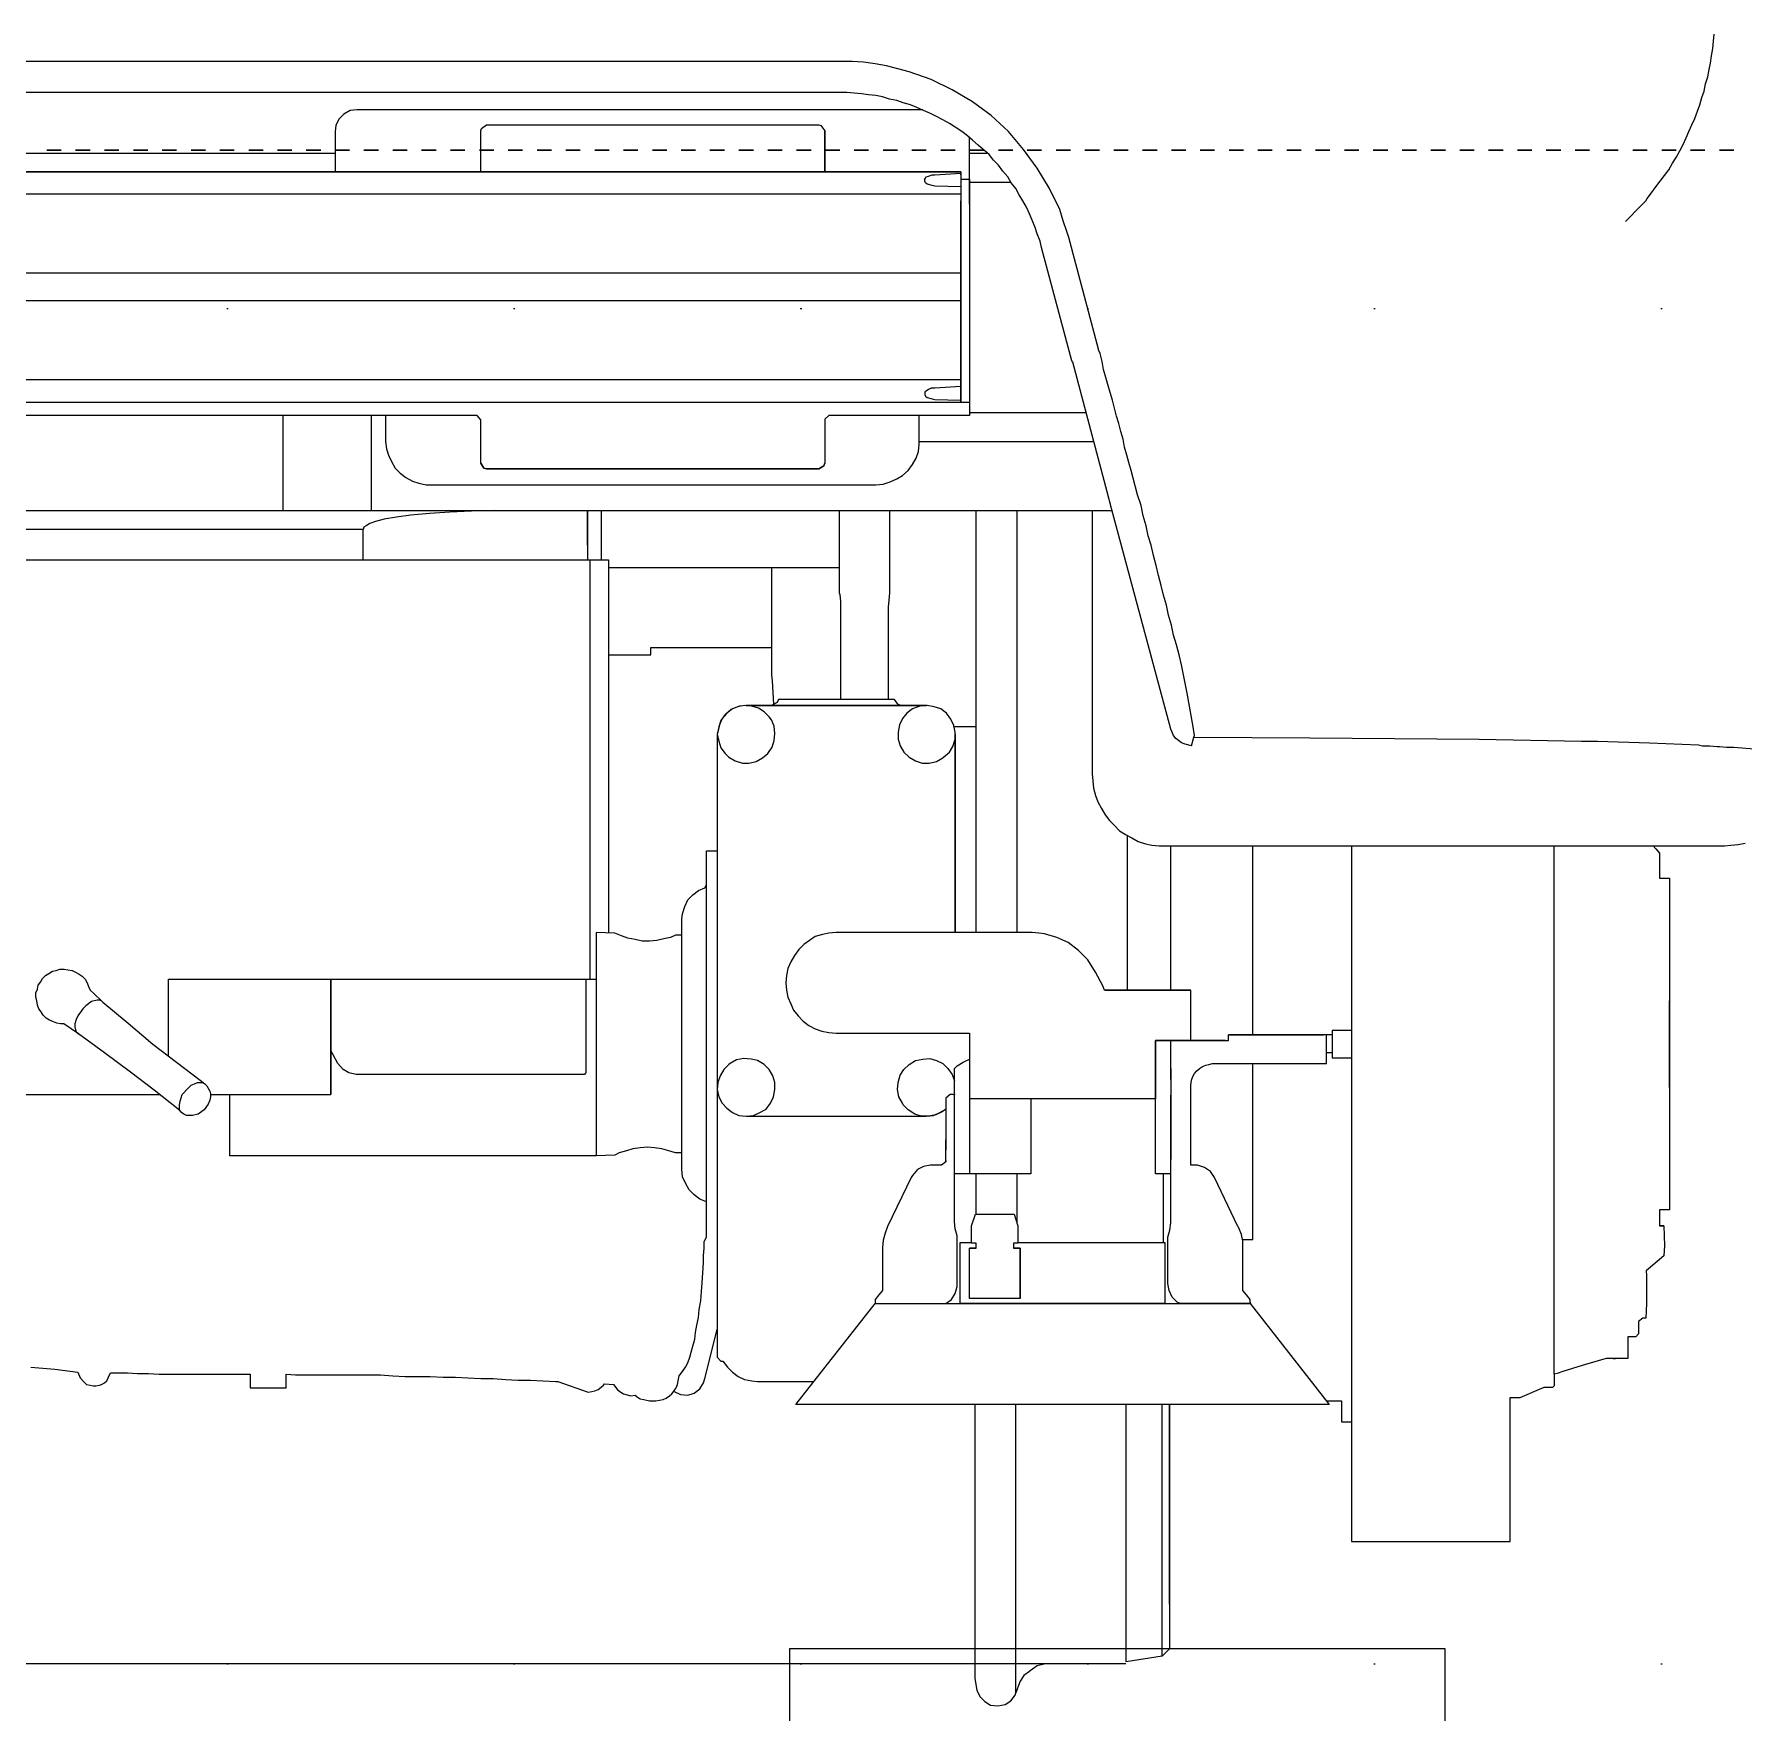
# Model space of a CAD drawing. Header units: centimetres. Extents: x 1976 to 8269, y 9888 to 14030.
# Drawn here: x 3008.2 to 3128, y 10836.6 to 10954.2 of the extents above; entities that cross this region are included whole.
import ezdxf

# ---------------------------------------------------------------- set-up
doc = ezdxf.new("R2010")
doc.units = ezdxf.units.CM
doc.header["$LTSCALE"] = 200
for name, pattern in [('Dot 1mm', [0.1, 0, -0.1]), ('IMPORT-ACAD_ISO04W100 _3_', [3, 2.4, -0.3, 0, -0.3]), ('Overhead', [0.396875, 0.238125, -0.15875])]:
    doc.linetypes.add(name, pattern=pattern)
for name, color, linetype, lineweight in [('A-DETL-MEDM', 33, 'Continuous', 25), ('A-DETL-THIN', 151, 'Continuous', 9), ('A-FLOR-LEVL', 51, 'Continuous', 9), ('A-FLOR-OVHD', 1, 'Overhead', 9), ('caf_arac_metro_on_gorunus_dwg', 8, 'Continuous', 9), ('PRT-MI-a_elev_far', 9, 'Continuous', 9)]:
    doc.layers.add(name, color=color, linetype=linetype, lineweight=lineweight)

# ---------------------------------------------------------------- blocks, each defined once
blk = doc.blocks.new('caf_arac_metro_on_gorunus_dwg_A$C70222889-1718696-B')
at = {"layer": 'PRT-MI-a_elev_far', "color": 18}
for p, q in [((2981.76, 10945.89), (3029.25, 10945.89)), ((3073.71, 10945.89), (3074.93, 10945.89)), ((3073.71, 10943.86), (3076.64, 10943.86)), ((3025.61, 10920.83), (3025.61, 10927.49)), ((3070.18, 10925.68), (3070.18, 10927.49)), ((3073.71, 10927.7), (3081.9, 10927.7)), ((3040.42, 10920.83), (3083.71, 10920.83)), ((3047.89, 10920.83), (3047.89, 10917.39)), ((3074.17, 10891.27), (3074.17, 10920.83)), ((3077.05, 10891.27), (3077.05, 10920.83)), ((3031.22, 10917.39), (3033.34, 10917.39)), ((3074.17, 10905.67), (3072.65, 10905.67)), ((3084.78, 10887.23), (3084.78, 10898.04)), ((3087.81, 10887.23), (3087.81, 10897.33)), ((3114.69, 10860.3), (3114.69, 10897.33)), ((3122.77, 10880.41), (3122.77, 10886.47)), ((3087.81, 10881.16), (3087.81, 10883.69)), ((3087.81, 10880.96), (3087.81, 10882.88)), ((3099.13, 10882.83), (3098.72, 10882.83)), ((3074.17, 10871.51), (3074.17, 10874.34)), ((3077.05, 10870.91), (3077.05, 10874.34)), ((3087.3, 10869.54), (3087.3, 10874.34)), ((3118.83, 10861.41), (3118.98, 10861.41)), ((3087.22, 10840.54), (3087.22, 10858.18))]:
    blk.add_line(p, q, dxfattribs=at)
at = {"layer": 'PRT-MI-a_elev_far', "color": 18, "flags": 128}
for points in [[(3119.69, 10941.09), (3120.04, 10941.44), (3120.4, 10941.84), (3120.75, 10942.2), (3121.1, 10942.55), (3121.2, 10942.7), (3121.51, 10943.11), (3121.81, 10943.51), (3122.11, 10943.91), (3122.42, 10944.32), (3122.72, 10944.72), (3122.97, 10945.18), (3123.23, 10945.58), (3123.48, 10946.04), (3123.73, 10946.49), (3123.93, 10946.95), (3124.13, 10947.4), (3124.34, 10947.86), (3124.54, 10948.31), (3124.74, 10948.82), (3124.89, 10949.27), (3125.04, 10949.78), (3125.2, 10950.23), (3125.3, 10950.74), (3125.45, 10951.24), (3125.55, 10951.75), (3125.65, 10952.2), (3125.7, 10952.71), (3125.8, 10953.21), (3125.85, 10953.72), (3125.9, 10954.22)], [(3085.18, 10923.1), (3085.03, 10923.65), (3084.88, 10924.21), (3084.73, 10924.72), (3084.58, 10925.27), (3084.47, 10925.83), (3084.32, 10926.38), (3084.17, 10926.94), (3084.02, 10927.44), (3083.87, 10928), (3083.72, 10928.56), (3083.56, 10929.11), (3083.41, 10929.67), (3083.26, 10930.17), (3083.11, 10930.73), (3083.01, 10931.28), (3082.86, 10931.84), (3082.76, 10932.09), (3082.76, 10932.14), (3080.68, 10939.97), (3080.53, 10940.38), (3080.28, 10941.14), (3080.03, 10941.94), (3079.32, 10943.41), (3078.46, 10944.82), (3077.5, 10946.14), (3076.44, 10947.4), (3075.23, 10948.51), (3073.91, 10949.47), (3072.5, 10950.33), (3071.03, 10951.04), (3069.47, 10951.59), (3067.9, 10952), (3067.09, 10952.15), (3066.29, 10952.25), (3065.48, 10952.3), (3064.62, 10952.3), (3035.62, 10952.3), (3005.61, 10952.3)], [(3089.27, 10904.35), (3088.82, 10904.46), (3088.57, 10904.56), (3088.36, 10904.71), (3088.16, 10904.86), (3088.01, 10905.06), (3087.81, 10905.52), (3083.67, 10920.98), (3083.36, 10922.14), (3080.94, 10931.23), (3080.89, 10931.33), (3078.76, 10939.27), (3078.66, 10939.72), (3078.46, 10940.23), (3078.31, 10940.68), (3078.11, 10941.19), (3077.91, 10941.64), (3077.7, 10942.1), (3077.45, 10942.55), (3077.2, 10942.95), (3076.95, 10943.41), (3076.64, 10943.81), (3076.39, 10944.22), (3076.04, 10944.62), (3075.73, 10945.03), (3075.38, 10945.38), (3075.08, 10945.78), (3074.67, 10946.14), (3074.32, 10946.44), (3073.91, 10946.79), (3073.56, 10947.1), (3073.16, 10947.4), (3072.7, 10947.7), (3072.3, 10947.96), (3071.84, 10948.21), (3071.39, 10948.46), (3070.98, 10948.66), (3070.48, 10948.87), (3070.02, 10949.07), (3069.57, 10949.27), (3069.06, 10949.42), (3068.61, 10949.57), (3068.1, 10949.67), (3067.6, 10949.83), (3067.14, 10949.93), (3066.64, 10949.98), (3066.13, 10950.03), (3065.63, 10950.08), (3065.12, 10950.13), (3064.62, 10950.13), (3035.62, 10950.13), (2975.44, 10950.13)], [(3070.43, 10948.92), (3030.77, 10948.92), (3030.31, 10948.87), (3029.86, 10948.61), (3029.5, 10948.26), (3029.3, 10947.81), (3029.25, 10947.4), (3029.25, 10944.57)], [(3039.46, 10944.57), (3039.46, 10947.45), (3039.51, 10947.6), (3039.86, 10947.86), (3063.15, 10947.86), (3063.3, 10947.81), (3063.56, 10947.45), (3063.56, 10944.57), (3063.56, 10947.45)], [(3073.71, 10942.3), (3073.71, 10942.35), (3073.71, 10946.95)], [(3073.11, 10944.37), (3073.11, 10944.52), (3073.11, 10944.57), (3005.51, 10944.57), (2937.91, 10944.57), (3005.51, 10944.57), (3073.11, 10944.57), (3073.11, 10944.47), (3073.11, 10943.51), (3073.11, 10943.41), (3073.11, 10943.26), (3073.11, 10943.01), (3073.11, 10937.5), (3073.11, 10937.2), (3073.11, 10937.09), (3073.11, 10936.99), (3073.11, 10936.03)], [(3073.11, 10944.07), (3073.71, 10944.07), (3073.71, 10942.05), (3073.71, 10929.57), (3073.71, 10927.49), (3063.86, 10927.49), (3063.56, 10927.24), (3063.56, 10927.19), (3063.56, 10924.16)], [(3073.11, 10943.51), (3071.29, 10943.56), (3071.09, 10943.61), (3070.73, 10943.71), (3070.63, 10943.81), (3070.58, 10943.91), (3070.58, 10943.97), (3070.58, 10944.02), (3070.58, 10944.07), (3070.63, 10944.12), (3070.68, 10944.22), (3070.83, 10944.27), (3071.09, 10944.37), (3071.29, 10944.37), (3073.11, 10944.47)], [(3073.11, 10943.01), (3005.76, 10943.01), (3005.76, 10937.5), (3073.11, 10937.5)], [(3073.71, 10942.55), (3073.71, 10942.65), (3073.71, 10943.16)], [(3073.71, 10928.91), (3073.71, 10928.4), (3073.11, 10928.4), (3073.11, 10929.01), (3073.11, 10942.55)], [(3073.11, 10929.87), (3073.11, 10930.02), (3073.11, 10941.54), (3073.11, 10941.64)], [(3073.11, 10936.03), (3073.11, 10935.93), (3073.11, 10935.78), (3073.11, 10935.53), (3073.11, 10930.02), (3073.11, 10929.72), (3073.11, 10929.62), (3073.11, 10929.52), (3073.11, 10928.56), (3073.11, 10928.4), (3005.51, 10928.4)], [(3073.11, 10935.53), (3005.76, 10935.53), (3005.76, 10930.02), (3073.11, 10930.02)], [(3073.11, 10929.52), (3071.29, 10929.41), (3071.03, 10929.41), (3070.83, 10929.31), (3070.68, 10929.21), (3070.58, 10929.16), (3070.58, 10929.11), (3070.58, 10929.06), (3070.58, 10929.01), (3070.58, 10928.96), (3070.63, 10928.86), (3070.73, 10928.76), (3071.09, 10928.66), (3071.29, 10928.61), (3073.11, 10928.56)], [(3063.56, 10927.19), (3063.56, 10924.16), (3063.51, 10923.96), (3063.15, 10923.76), (3039.86, 10923.76), (3039.66, 10923.81), (3039.46, 10924.16), (3039.46, 10927.19), (3039.2, 10927.49), (3039.15, 10927.49), (2971.91, 10927.49), (2971.6, 10927.24), (2971.6, 10927.19), (2971.6, 10924.16)], [(3031.78, 10927.49), (3031.78, 10925.68), (3031.78, 10925.63), (3031.78, 10920.83)], [(3032.79, 10927.49), (3032.79, 10925.68), (3032.84, 10925.17), (3032.99, 10924.72), (3033.19, 10924.26), (3033.45, 10923.81), (3033.8, 10923.45), (3034.2, 10923.15), (3034.66, 10922.9), (3035.11, 10922.75), (3035.62, 10922.64), (3035.82, 10922.64), (3067.14, 10922.64), (3067.65, 10922.69), (3068.15, 10922.85), (3068.61, 10923.05), (3069.01, 10923.3), (3069.42, 10923.65), (3069.72, 10924.06), (3069.97, 10924.51), (3070.13, 10924.97), (3070.18, 10925.47), (3070.18, 10925.68), (3082.4, 10925.68)], [(3039.46, 10924.16), (3039.66, 10923.81), (3039.86, 10923.76), (3063.15, 10923.76), (3063.51, 10923.96), (3063.56, 10924.16)], [(3089.43, 10904.96), (3089.48, 10905.06), (3089.37, 10905.82), (3088.97, 10908.04), (3088.57, 10910.01), (3088.41, 10910.72), (3088.21, 10911.43), (3088.01, 10912.09), (3087.86, 10912.79), (3087.66, 10913.5), (3087.51, 10914.21), (3087.3, 10914.91), (3087.15, 10915.57), (3086.95, 10916.28), (3086.8, 10916.99), (3086.6, 10917.69), (3086.44, 10918.4), (3086.24, 10919.06), (3086.09, 10919.76), (3085.89, 10920.47), (3085.74, 10921.18), (3085.48, 10921.94), (3085.18, 10923.1)], [(2972.51, 10920.83), (3040.42, 10920.83), (3038.8, 10920.78), (3037.29, 10920.72), (3035.87, 10920.62), (3034.56, 10920.52), (3033.55, 10920.37), (3032.69, 10920.22), (3032.08, 10920.07), (3031.68, 10919.92), (3031.42, 10919.76), (3031.27, 10919.66), (3031.22, 10919.51), (2981.71, 10919.51)], [(3046.94, 10918.4), (3046.94, 10920.83), (3046.94, 10917.39)], [(3064.57, 10920.83), (3064.57, 10918.55), (3064.57, 10918.2), (3064.57, 10915.07), (3064.62, 10914.96), (3064.67, 10914.46), (3064.67, 10913.95), (3064.67, 10907.59)], [(3068.1, 10920.83), (3068.1, 10918.2), (3068.1, 10915.07), (3068.05, 10914.56), (3068, 10914.06), (3068, 10913.95), (3068, 10907.59)], [(3082.3, 10920.83), (3082.3, 10902.38), (3082.35, 10901.88), (3082.4, 10901.37), (3082.55, 10900.87), (3082.71, 10900.41), (3082.96, 10899.96), (3083.21, 10899.5), (3083.51, 10899.1), (3083.87, 10898.75), (3084.22, 10898.39), (3084.63, 10898.14), (3085.08, 10897.89), (3085.54, 10897.64), (3086.04, 10897.48), (3086.49, 10897.38), (3087, 10897.33), (3087.35, 10897.33), (3126.11, 10897.33), (3126.61, 10897.33), (3127.07, 10897.38), (3127.57, 10897.43), (3128.08, 10897.53)], [(2979.59, 10917.39), (2981.71, 10917.39), (3031.22, 10917.39), (3031.22, 10919.51)], [(2963.82, 10917.39), (2962.51, 10917.39), (2962.51, 10887.99), (2963.82, 10887.99), (2993.33, 10887.99), (2993.33, 10879.9), (3016.97, 10879.9)], [(2963.82, 10887.99), (2963.82, 10917.39), (3047.09, 10917.39), (3047.09, 10887.99), (3047.54, 10887.99)], [(3047.09, 10917.39), (3048.4, 10917.39), (3048.4, 10891.24)], [(3064.57, 10916.83), (3058.76, 10916.83), (3056.43, 10916.83), (3048.4, 10916.83)], [(3059.82, 10916.83), (3059.82, 10909.31), (3059.87, 10908.9), (3059.97, 10907.26)], [(3048.4, 10910.72), (3051.33, 10910.72), (3051.38, 10910.72), (3051.38, 10911.23), (3059.82, 10911.23)], [(3089.27, 10904.35), (3089.43, 10904.96), (3097.56, 10904.91), (3109.43, 10904.81), (3116.61, 10904.66), (3116.71, 10904.66), (3117.21, 10904.66), (3117.72, 10904.66), (3121.36, 10904.56), (3124.79, 10904.41), (3125.09, 10904.35), (3125.6, 10904.35), (3126.11, 10904.3), (3126.26, 10904.3), (3126.76, 10904.25), (3127.27, 10904.25), (3128.99, 10904.1)], [(3058.05, 10907.18), (3068.66, 10907.18), (3070.68, 10907.18), (3058.05, 10907.18), (3057.6, 10907.13), (3057.09, 10906.93), (3056.69, 10906.63), (3056.38, 10906.27), (3056.18, 10905.82), (3056.08, 10905.31), (3056.03, 10905.16), (3056.03, 10880.41), (3056.03, 10879.3), (3056.03, 10864.95), (3056.03, 10861.66), (3056.03, 10861.51), (3056.28, 10861.21), (3056.33, 10861.21), (3056.43, 10861.21), (3056.74, 10860.8), (3057.09, 10860.45), (3057.49, 10860.15), (3057.95, 10859.94), (3058.45, 10859.84), (3058.86, 10859.79), (3062.81, 10859.79)], [(3069.92, 10907.18), (3069.87, 10907.18), (3068.91, 10907.18), (3068.71, 10907.23), (3068.46, 10907.59), (3067.9, 10907.59), (3064.37, 10907.59), (3060.83, 10907.59), (3060.32, 10907.59), (3060.22, 10907.39), (3059.82, 10907.18), (3058.86, 10907.18)], [(3093.57, 10884.09), (3093.57, 10895.46), (3093.57, 10897.33)], [(3100.49, 10897.33), (3100.49, 10852.82), (3100.49, 10848.58), (3111.61, 10848.58), (3111.61, 10858.68), (3112.31, 10858.68), (3113.98, 10859.39), (3114.59, 10859.39)], [(3121.62, 10897.33), (3121.81, 10897.13), (3122.06, 10896.83), (3122.06, 10895.06), (3122.77, 10895.06), (3122.77, 10894.55), (3122.77, 10894.5), (3122.77, 10872.32), (3122.77, 10871.82), (3122.06, 10871.82)], [(3051.28, 10858.43), (3051.73, 10858.43), (3051.99, 10858.48), (3052.24, 10858.53), (3052.44, 10858.63), (3052.69, 10858.78), (3052.85, 10858.93), (3053, 10859.14), (3053.15, 10859.34), (3053.25, 10859.59), (3053.3, 10859.84), (3053.35, 10860.2), (3053.6, 10860.5), (3053.81, 10860.8), (3053.96, 10861.11), (3054.11, 10861.51), (3054.21, 10861.86), (3054.31, 10862.27), (3054.46, 10862.77), (3054.51, 10863.23), (3054.61, 10863.73), (3054.72, 10864.29), (3054.77, 10864.85), (3054.87, 10865.45), (3054.92, 10866.11), (3054.97, 10866.71), (3055.02, 10867.42), (3055.07, 10868.13), (3055.07, 10868.63), (3055.12, 10869.14), (3055.12, 10869.59), (3055.17, 10869.71), (3055.27, 10869.9), (3055.27, 10876.92), (3055.27, 10896.98), (3056.03, 10896.98)], [(3055.27, 10872.38), (3054.82, 10872.58), (3054.41, 10872.88), (3054.06, 10873.23), (3053.81, 10873.69), (3053.6, 10874.14), (3053.55, 10874.65), (3053.55, 10879.19), (3053.55, 10892.23), (3053.6, 10892.58), (3053.76, 10893.09), (3053.96, 10893.54), (3054.31, 10893.9), (3054.72, 10894.2), (3055.17, 10894.4), (3055.27, 10894.6)], [(3053.55, 10891.07), (3053.1, 10891.07), (3052.75, 10890.92), (3052.29, 10890.81), (3051.79, 10890.71), (3051.28, 10890.66), (3050.77, 10890.66), (3050.27, 10890.76), (3049.76, 10890.87), (3049.31, 10891.02), (3048.85, 10891.22), (3047.54, 10891.27), (3047.54, 10890.31), (3047.54, 10875.61), (3021.88, 10875.61), (3021.88, 10879.9)], [(3083.16, 10887.23), (3083.06, 10887.53), (3082.55, 10888.49), (3082, 10889.35), (3081.34, 10890.01), (3080.63, 10890.56), (3079.83, 10890.92), (3078.97, 10891.17), (3078.56, 10891.22), (3078.11, 10891.27), (3064.97, 10891.27), (3064.37, 10891.27), (3063.86, 10891.22), (3063.41, 10891.12), (3062.9, 10890.97), (3062.5, 10890.71), (3062.09, 10890.41), (3061.74, 10890.06), (3061.44, 10889.65), (3061.18, 10889.2), (3060.98, 10888.74), (3060.88, 10888.24), (3060.83, 10887.73), (3060.88, 10887.23), (3060.98, 10886.72), (3061.18, 10886.27), (3061.38, 10885.81), (3061.69, 10885.41), (3062.04, 10885.05), (3062.45, 10884.75), (3062.9, 10884.5), (3063.36, 10884.35), (3063.86, 10884.25), (3064.37, 10884.2), (3064.97, 10884.2), (3073.71, 10884.2), (3073.71, 10879.6)], [(3018.49, 10878.64), (3018.24, 10878.89), (3016.57, 10880.2), (3014.9, 10881.47), (3013.08, 10882.83), (3011.27, 10884.15), (3010.24, 10884.85), (3010, 10884.85), (3009.75, 10884.9), (3009.5, 10885), (3009.24, 10885.11), (3008.99, 10885.26), (3008.79, 10885.46), (3008.64, 10885.71), (3008.49, 10885.91), (3008.39, 10886.17), (3008.34, 10886.47), (3008.28, 10886.72), (3008.28, 10887.03), (3008.39, 10887.28), (3008.44, 10887.58), (3008.59, 10887.78), (3008.74, 10888.04), (3008.94, 10888.24), (3009.19, 10888.39), (3009.45, 10888.54), (3009.7, 10888.59), (3009.95, 10888.69), (3010.25, 10888.69), (3010.51, 10888.64), (3010.81, 10888.59), (3011.06, 10888.49), (3011.32, 10888.34), (3011.52, 10888.19), (3011.72, 10887.99), (3011.87, 10887.73), (3011.97, 10887.48), (3012.07, 10887.23), (3012.28, 10887.03), (3012.98, 10886.37), (3014.75, 10884.9), (3016.47, 10883.44), (3018.14, 10882.18), (3019.8, 10880.91), (3020.11, 10880.66), (3020.16, 10880.61), (3020.26, 10880.51), (3020.46, 10880.15), (3020.51, 10879.95), (3020.51, 10879.75), (3020.46, 10879.5), (3020.36, 10879.24), (3020.06, 10878.84), (3019.65, 10878.54), (3019.25, 10878.44), (3018.84, 10878.44), (3018.64, 10878.54), (3018.49, 10878.64), (3018.34, 10878.84), (3018.34, 10878.99), (3018.34, 10879.19), (3018.39, 10879.45), (3018.54, 10879.9), (3018.95, 10880.36), (3019.15, 10880.56), (3019.4, 10880.66), (3019.6, 10880.76), (3019.8, 10880.76), (3019.96, 10880.76), (3020.11, 10880.66)], [(3017.58, 10882.58), (3017.58, 10887.99), (3047.09, 10887.99)], [(3020.51, 10879.9), (3028.95, 10879.9), (3028.95, 10887.99), (3028.95, 10879.9)], [(3046.83, 10887.99), (3046.83, 10881.42), (3046.78, 10881.37), (3046.73, 10881.32), (3034.71, 10881.32), (3030.77, 10881.32), (3030.72, 10881.32), (3030.21, 10881.42), (3029.81, 10881.67), (3029.45, 10882.07), (3028.95, 10882.98)], [(3091.65, 10883.69), (3091.5, 10883.69), (3091.04, 10883.69), (3089.32, 10883.69), (3086.75, 10883.69), (3087.35, 10883.69), (3089.22, 10883.69), (3089.22, 10887.23), (3087.35, 10887.23), (3083.16, 10887.23), (3083.77, 10887.23), (3089.22, 10887.23)], [(3012.98, 10886.37), (3012.88, 10886.47), (3012.73, 10886.52), (3012.58, 10886.52), (3012.17, 10886.42), (3011.77, 10886.12), (3011.57, 10885.91), (3011.21, 10885.41), (3011.11, 10885.16), (3011.01, 10884.85), (3011.01, 10884.65), (3011.06, 10884.45), (3011.11, 10884.3), (3011.27, 10884.15)], [(3100.49, 10884.4), (3099.13, 10884.4), (3099.13, 10883.44), (3099.13, 10882.48), (3100.49, 10882.48)], [(3086.75, 10874.34), (3086.75, 10875.46), (3086.75, 10878.49), (3086.75, 10879.6), (3086.75, 10883.69), (3086.75, 10879.6), (3085.54, 10879.6), (3074.93, 10879.6), (3073.71, 10879.6), (3073.71, 10878.49), (3073.71, 10875.46), (3073.71, 10874.34), (3072.65, 10874.34), (3072.65, 10875.35), (3072.65, 10880.41), (3072.65, 10881.72), (3072.85, 10881.92), (3073.26, 10882.18), (3073.71, 10882.38)], [(3089.22, 10883.69), (3091.85, 10883.69), (3091.85, 10884.09)], [(3093.37, 10865.35), (3093.37, 10865.55), (3093.11, 10865.86), (3092.86, 10866.16), (3092.86, 10869.14), (3092.86, 10869.65), (3092.76, 10870.1), (3092.56, 10870.61), (3092.51, 10870.66), (3090.89, 10874.09), (3090.59, 10874.5), (3090.18, 10874.8), (3089.68, 10874.95), (3089.53, 10874.95), (3089.22, 10874.95), (3089.22, 10876.36), (3089.22, 10880.56), (3089.27, 10880.91), (3089.37, 10881.16), (3089.48, 10881.37), (3089.63, 10881.57), (3089.83, 10881.72), (3090.03, 10881.87), (3090.28, 10881.97), (3090.49, 10882.02), (3090.74, 10882.07), (3091.14, 10882.07), (3096.55, 10882.07), (3098.17, 10882.07), (3098.72, 10882.07), (3098.72, 10882.88), (3098.72, 10884.09)], [(3097.21, 10884.09), (3093.16, 10884.09), (3092.25, 10884.09), (3091.95, 10884.09), (3091.9, 10884.09), (3091.85, 10884.09), (3091.95, 10884.09), (3092.25, 10884.09), (3093.16, 10884.09), (3097.21, 10884.09), (3098.17, 10884.09), (3098.42, 10884.09), (3098.52, 10884.09)], [(3099.13, 10884.09), (3098.42, 10884.09), (3098.17, 10884.09), (3096.55, 10884.09), (3096.6, 10884.09), (3096.75, 10884.09), (3097.21, 10884.09), (3097.71, 10884.09), (3097.86, 10884.09), (3097.21, 10884.09), (3096.75, 10884.09), (3096.55, 10884.09)], [(3072.65, 10879.85), (3072.55, 10879.9), (3072.35, 10879.9), (3072.05, 10879.65), (3072.05, 10879.6), (3072.05, 10878.89), (3071.79, 10878.69), (3071.34, 10878.49), (3070.83, 10878.39), (3070.33, 10878.39), (3069.87, 10878.54), (3069.42, 10878.84), (3069.06, 10879.19), (3069.01, 10879.3), (3068.76, 10879.75), (3068.66, 10880.26), (3068.71, 10880.76), (3068.86, 10881.27), (3069.11, 10881.67), (3069.47, 10882.02), (3069.92, 10882.28), (3070.43, 10882.38), (3070.93, 10882.43), (3071.39, 10882.28), (3071.84, 10882.07), (3072.2, 10881.72), (3072.5, 10881.32), (3072.65, 10880.86)], [(3092.84, 10869.75), (3093.57, 10869.75), (3093.57, 10882.07)], [(3087.81, 10881.72), (3087.81, 10880.41), (3087.81, 10875.35)], [(3078.01, 10879.6), (3078.01, 10878.49), (3078.01, 10874.8), (3078.01, 10874.34), (3077.6, 10874.34), (3076.79, 10874.34), (3074.93, 10874.34), (3074.12, 10874.34), (3073.71, 10874.34)], [(3087.81, 10874.34), (3086.75, 10874.34), (3086.75, 10874.8), (3086.75, 10878.49), (3086.75, 10879.6), (3085.54, 10879.6), (3078.82, 10879.6)], [(3089.22, 10865.25), (3088.47, 10865.25), (3088.26, 10865.35), (3087.91, 10865.7), (3087.71, 10866.16), (3087.61, 10866.66), (3087.61, 10869.9), (3087.76, 10870.4), (3087.81, 10870.91), (3087.81, 10871.01), (3087.81, 10878.89), (3087.81, 10879.85)], [(3058.05, 10878.39), (3060.07, 10878.39), (3070.68, 10878.39), (3071.19, 10878.44), (3071.64, 10878.64), (3072.05, 10878.89), (3072.05, 10876.72), (3072.05, 10876.01)], [(3053.55, 10875.81), (3053.1, 10875.81), (3052.64, 10875.96), (3052.14, 10876.11), (3051.63, 10876.16), (3051.13, 10876.21), (3050.62, 10876.16), (3050.12, 10876.11), (3049.66, 10875.96), (3049.16, 10875.81), (3048.85, 10875.66), (3047.54, 10875.61)], [(3072.05, 10875.2), (3072.05, 10876.36), (3072.05, 10876.72)], [(3072.05, 10875.25), (3072.05, 10875.2), (3071.74, 10874.95), (3070.98, 10874.95), (3070.48, 10874.85), (3070.07, 10874.65), (3069.72, 10874.24), (3069.62, 10874.09), (3067.95, 10870.66), (3067.8, 10870.2), (3067.65, 10869.7), (3067.6, 10869.19), (3067.6, 10869.14), (3067.6, 10866.16), (3067.35, 10865.86), (3067.09, 10865.55), (3067.09, 10865.35), (3067.14, 10865.25), (3068.1, 10865.25), (3071.24, 10865.25)], [(3071.24, 10865.25), (3072.05, 10865.25), (3072.45, 10865.55), (3072.7, 10865.96), (3072.85, 10866.46), (3072.85, 10866.66), (3072.85, 10869.9), (3072.85, 10870), (3072.7, 10870.5), (3072.65, 10871.01), (3072.65, 10875.15)], [(3074.17, 10869.14), (3074.17, 10869.49), (3073.86, 10869.49), (3073.86, 10870.71), (3074.12, 10871.51), (3075.48, 10871.51), (3076.84, 10871.51), (3077.1, 10870.71), (3077.1, 10869.49), (3076.79, 10869.49), (3076.79, 10869.14)], [(3122.06, 10871.82), (3122.06, 10870.71), (3122.37, 10870.71), (3122.06, 10870.71), (3122.37, 10870.71), (3122.42, 10869.29), (3122.38, 10868.61), (3121.13, 10867.55), (3121.15, 10867.22), (3121.15, 10865.25)], [(3077.1, 10869.54), (3087.4, 10869.54), (3087.4, 10865.25), (3073.06, 10865.25), (3073.06, 10869.54), (3073.86, 10869.54)], [(3077.25, 10865.6), (3077.25, 10869.14), (3076.79, 10869.14), (3077.25, 10869.14), (3077.25, 10865.6), (3073.71, 10865.6), (3073.71, 10869.14), (3074.17, 10869.14), (3073.71, 10869.14)], [(3093.37, 10865.35), (3093.37, 10865.25), (3092.36, 10865.25), (3089.22, 10865.25)], [(3121.15, 10865.25), (3121.1, 10864.24), (3120.9, 10864.24), (3120.6, 10863.99), (3120.6, 10863.73), (3120.6, 10863.13), (3120.4, 10862.93), (3119.84, 10862.93), (3119.84, 10862.88), (3119.84, 10861.46), (3119.84, 10861.41), (3119.08, 10861.41)], [(3053, 10859.09), (3053.45, 10858.88), (3053.96, 10858.83), (3054.41, 10858.98), (3054.82, 10859.29), (3055.07, 10859.69), (3055.17, 10860), (3056.03, 10863.43)], [(3119.49, 10861.41), (3118.33, 10861.41), (3116.64, 10860.91), (3115.29, 10860.5), (3114.89, 10860.35), (3114.69, 10860.3), (3114.69, 10860.25), (3114.69, 10859.74), (3114.69, 10859.49), (3114.59, 10859.39)], [(3007.93, 10860.8), (3008.49, 10860.75), (3009.04, 10860.7), (3009.6, 10860.65), (3011.21, 10860.45), (3011.37, 10860.05), (3011.67, 10859.74), (3011.82, 10859.59), (3012.07, 10859.54), (3012.28, 10859.49), (3012.48, 10859.49), (3012.73, 10859.54), (3012.88, 10859.59), (3013.08, 10859.69), (3013.24, 10859.84), (3013.34, 10860.05), (3013.5, 10860.4), (3013.74, 10860.4), (3013.94, 10860.4), (3014.7, 10860.4), (3015.41, 10860.35), (3016.17, 10860.35), (3016.92, 10860.3), (3017.73, 10860.3), (3018.54, 10860.3), (3019.35, 10860.3), (3020.21, 10860.3), (3021.07, 10860.3), (3021.93, 10860.3), (3023.29, 10860.3), (3023.29, 10859.34), (3025.82, 10859.34), (3025.82, 10860.3), (3026.47, 10860.25), (3027.18, 10860.25), (3028.04, 10860.25), (3028.9, 10860.25), (3029.81, 10860.25), (3030.67, 10860.25), (3031.53, 10860.25), (3032.43, 10860.25), (3033.29, 10860.2), (3034.15, 10860.15), (3035.06, 10860.15), (3035.92, 10860.15), (3036.83, 10860.1), (3037.69, 10860.1), (3038.55, 10860.05), (3039.46, 10860), (3040.32, 10860), (3041.18, 10859.94), (3042.08, 10859.89), (3042.94, 10859.89), (3043.8, 10859.84), (3044.71, 10859.79), (3044.86, 10859.79), (3046.99, 10859.04), (3047.24, 10859.09), (3047.44, 10859.14), (3047.69, 10859.24), (3047.89, 10859.39), (3048.05, 10859.54), (3048.12, 10859.64), (3048.75, 10859.59), (3049.06, 10859.19), (3049.46, 10858.93), (3049.97, 10858.78), (3050.27, 10858.83), (3050.42, 10858.73), (3050.62, 10858.58), (3050.88, 10858.53), (3051.28, 10858.43)], [(3074.08, 10858.18), (3074.08, 10838.98), (3074.23, 10838.17), (3074.44, 10837.71), (3074.79, 10837.36), (3075.19, 10837.11), (3075.7, 10837.06), (3076.2, 10837.16), (3076.61, 10837.41), (3076.91, 10837.82), (3076.96, 10837.97), (3076.96, 10858.18)], [(3087.72, 10844.18), (3087.72, 10858.18), (3087.72, 10841.05), (3087.22, 10840.54), (3084.69, 10840.14), (3084.69, 10858.18)], [(3098.72, 10858.43), (3099.78, 10858.43), (3099.78, 10856.96), (3100.49, 10856.96)], [(3084.67, 10840), (3079.46, 10840), (3078.95, 10839.98), (3078.44, 10839.86), (3077.97, 10839.51), (3077.87, 10839.46)], [(3077.92, 10839.48), (3077.52, 10839.18), (3077.26, 10838.78), (3077.21, 10838.67), (3076.96, 10837.97)]]:
    blk.add_lwpolyline(points, dxfattribs=at)
for points in [[(3010.05, 10946.09), (3009.04, 10946.09)], [(3012.07, 10946.09), (3011.06, 10946.09)], [(3014.09, 10946.09), (3013.08, 10946.09)], [(3016.12, 10946.09), (3015.11, 10946.09)], [(3018.14, 10946.09), (3017.13, 10946.09)], [(3020.16, 10946.09), (3019.15, 10946.09)], [(3022.18, 10946.09), (3021.17, 10946.09)], [(3024.2, 10946.09), (3023.19, 10946.09)], [(3026.22, 10946.09), (3025.21, 10946.09)], [(3028.24, 10946.09), (3027.23, 10946.09)], [(3030.26, 10946.09), (3029.25, 10946.09)], [(3032.28, 10946.09), (3031.27, 10946.09)], [(3034.3, 10946.09), (3033.29, 10946.09)], [(3036.33, 10946.09), (3035.31, 10946.09)], [(3038.35, 10946.09), (3037.34, 10946.09)], [(3040.37, 10946.09), (3039.36, 10946.09)], [(3042.39, 10946.09), (3041.38, 10946.09)], [(3044.41, 10946.09), (3043.4, 10946.09)], [(3046.43, 10946.09), (3045.42, 10946.09)], [(3048.45, 10946.09), (3047.44, 10946.09)], [(3050.47, 10946.09), (3049.46, 10946.09)], [(3052.49, 10946.09), (3051.48, 10946.09)], [(3054.51, 10946.09), (3053.5, 10946.09)], [(3056.53, 10946.09), (3055.52, 10946.09)], [(3058.56, 10946.09), (3057.54, 10946.09)], [(3060.58, 10946.09), (3059.57, 10946.09)], [(3062.6, 10946.09), (3061.59, 10946.09)], [(3064.62, 10946.09), (3063.61, 10946.09)], [(3066.64, 10946.09), (3065.63, 10946.09)], [(3068.66, 10946.09), (3067.65, 10946.09)], [(3070.68, 10946.09), (3069.67, 10946.09)], [(3072.7, 10946.09), (3071.69, 10946.09)], [(3074.72, 10946.09), (3073.71, 10946.09)], [(3076.74, 10946.09), (3075.73, 10946.09)], [(3078.76, 10946.09), (3077.75, 10946.09)], [(3080.79, 10946.09), (3079.78, 10946.09)], [(3082.81, 10946.09), (3081.8, 10946.09)], [(3084.83, 10946.09), (3083.82, 10946.09)], [(3086.85, 10946.09), (3085.84, 10946.09)], [(3088.87, 10946.09), (3087.86, 10946.09)], [(3090.89, 10946.09), (3089.88, 10946.09)], [(3092.91, 10946.09), (3091.9, 10946.09)], [(3094.93, 10946.09), (3093.92, 10946.09)], [(3096.95, 10946.09), (3095.94, 10946.09)], [(3098.97, 10946.09), (3097.96, 10946.09)], [(3101, 10946.09), (3099.98, 10946.09)], [(3103.02, 10946.09), (3102.01, 10946.09)], [(3105.04, 10946.09), (3104.03, 10946.09)], [(3107.06, 10946.09), (3106.05, 10946.09)], [(3109.08, 10946.09), (3108.07, 10946.09)], [(3111.1, 10946.09), (3110.09, 10946.09)], [(3113.12, 10946.09), (3112.11, 10946.09)], [(3115.14, 10946.09), (3114.13, 10946.09)], [(3117.16, 10946.09), (3116.15, 10946.09)], [(3119.18, 10946.09), (3118.17, 10946.09)], [(3121.2, 10946.09), (3120.19, 10946.09)], [(3123.23, 10946.09), (3122.22, 10946.09)], [(3125.25, 10946.09), (3124.24, 10946.09)], [(3127.27, 10946.09), (3126.26, 10946.09)], [(3056.84, 10903.55), (3057.29, 10903.29), (3057.8, 10903.14), (3058.25, 10903.14), (3058.76, 10903.24), (3059.21, 10903.5), (3059.57, 10903.8), (3059.87, 10904.25), (3060.02, 10904.71), (3060.07, 10905.21), (3060.02, 10905.72), (3059.82, 10906.17), (3059.67, 10906.38), (3059.31, 10906.73), (3058.91, 10906.98), (3058.45, 10907.13), (3057.95, 10907.18), (3057.44, 10907.08), (3056.99, 10906.88), (3056.59, 10906.53), (3056.28, 10906.12), (3056.13, 10905.67), (3056.03, 10905.16), (3056.13, 10904.66), (3056.28, 10904.2), (3056.59, 10903.8)], [(3071.89, 10903.55), (3072.3, 10903.9), (3072.55, 10904.3), (3072.7, 10904.81), (3072.7, 10905.31), (3072.6, 10905.77), (3072.4, 10906.22), (3072.1, 10906.63), (3071.69, 10906.93), (3071.24, 10907.08), (3070.73, 10907.18), (3070.68, 10907.18), (3070.23, 10907.13), (3069.72, 10906.93), (3069.32, 10906.63), (3069.01, 10906.27), (3068.81, 10905.82), (3068.71, 10905.31), (3068.71, 10904.81), (3068.86, 10904.35), (3069.11, 10903.9), (3069.47, 10903.55), (3069.92, 10903.29), (3070.38, 10903.14), (3070.88, 10903.14), (3071.39, 10903.24), (3071.84, 10903.5)], [(3072.7, 10905.16), (3072.7, 10891.27)], [(3084.37, 10887.23), (3084.32, 10887.23), (3084.27, 10887.23), (3084.02, 10887.23), (3083.67, 10887.23), (3083.72, 10887.23), (3083.77, 10887.23), (3083.92, 10887.23), (3084.32, 10887.23)], [(3086.75, 10887.23), (3086.8, 10887.23), (3086.85, 10887.23), (3087.1, 10887.23), (3087.4, 10887.23), (3087.35, 10887.23), (3087.2, 10887.23), (3086.8, 10887.23)], [(3087.96, 10887.23), (3088.06, 10887.23), (3088.26, 10887.23), (3088.62, 10887.23), (3088.57, 10887.23), (3088.36, 10887.23), (3088.01, 10887.23)], [(3093.82, 10884.09), (3093.77, 10884.09), (3093.67, 10884.09), (3093.16, 10884.09), (3092.71, 10884.09), (3092.51, 10884.09), (3093.21, 10884.09), (3093.67, 10884.09)], [(3056.84, 10882.02), (3056.48, 10881.67), (3056.23, 10881.22), (3056.08, 10880.76), (3056.03, 10880.26), (3056.13, 10879.75), (3056.38, 10879.3), (3056.69, 10878.94), (3057.09, 10878.64), (3057.54, 10878.44), (3058.05, 10878.39), (3058.56, 10878.44), (3059.01, 10878.64), (3059.46, 10878.89), (3059.77, 10879.3), (3059.97, 10879.75), (3060.07, 10880.26), (3060.07, 10880.76), (3059.92, 10881.22), (3059.67, 10881.67), (3059.31, 10882.02), (3058.86, 10882.28), (3058.4, 10882.38), (3057.9, 10882.43), (3057.39, 10882.33), (3056.94, 10882.07)], [(3072.65, 10879.95), (3072.65, 10879.9)], [(3098.92, 10858.18), (3061.54, 10858.18), (3067.09, 10865.25), (3093.37, 10865.25)]]:
    blk.add_lwpolyline(points, close=True, dxfattribs=at)
blk = doc.blocks.new('caf_arac_metro_on_gorunus_dwg-1718695-B')
at = {"color": 18, "linetype": 'IMPORT-ACAD_ISO04W100 _3_', "lineweight": 9}
blk.add_line((3082.06, 10840.01), (2928.95, 10840.01), dxfattribs=at)
blk.add_blockref('caf_arac_metro_on_gorunus_dwg_A$C70222889-1718696-B', (0, 0))

msp = doc.modelspace()

# ---------------------------------------------------------------- linework, layer by layer
at = {"layer": 'A-DETL-MEDM'}
for p, q in [((3061.09, 10841.09), (3061.09, 10824.13)), ((3061.09, 10841.09), (3107.01, 10841.09)), ((3107.01, 10841.09), (3107.01, 10824.13))]:
    msp.add_line(p, q, dxfattribs=at)
at = {"layer": 'A-DETL-THIN'}
msp.add_circle((3015.53, 11036.09), 285, dxfattribs=at)
at = {"layer": 'A-FLOR-LEVL', "linetype": 'Dot 1mm'}
for p, q in [((1976.45, 10935), (8269.32, 10935)), ((1976.45, 10840), (8269.32, 10840))]:
    msp.add_line(p, q, dxfattribs=at)
at = {"layer": 'A-FLOR-OVHD'}
msp.add_circle((3015.53, 11036.09), 315, dxfattribs=at)

# ---------------------------------------------------------------- block references
at = {"layer": 'caf_arac_metro_on_gorunus_dwg', "color": 18}
msp.add_blockref('caf_arac_metro_on_gorunus_dwg-1718695-B', (0, 0), dxfattribs=at)

doc.saveas('drawing.dxf')
